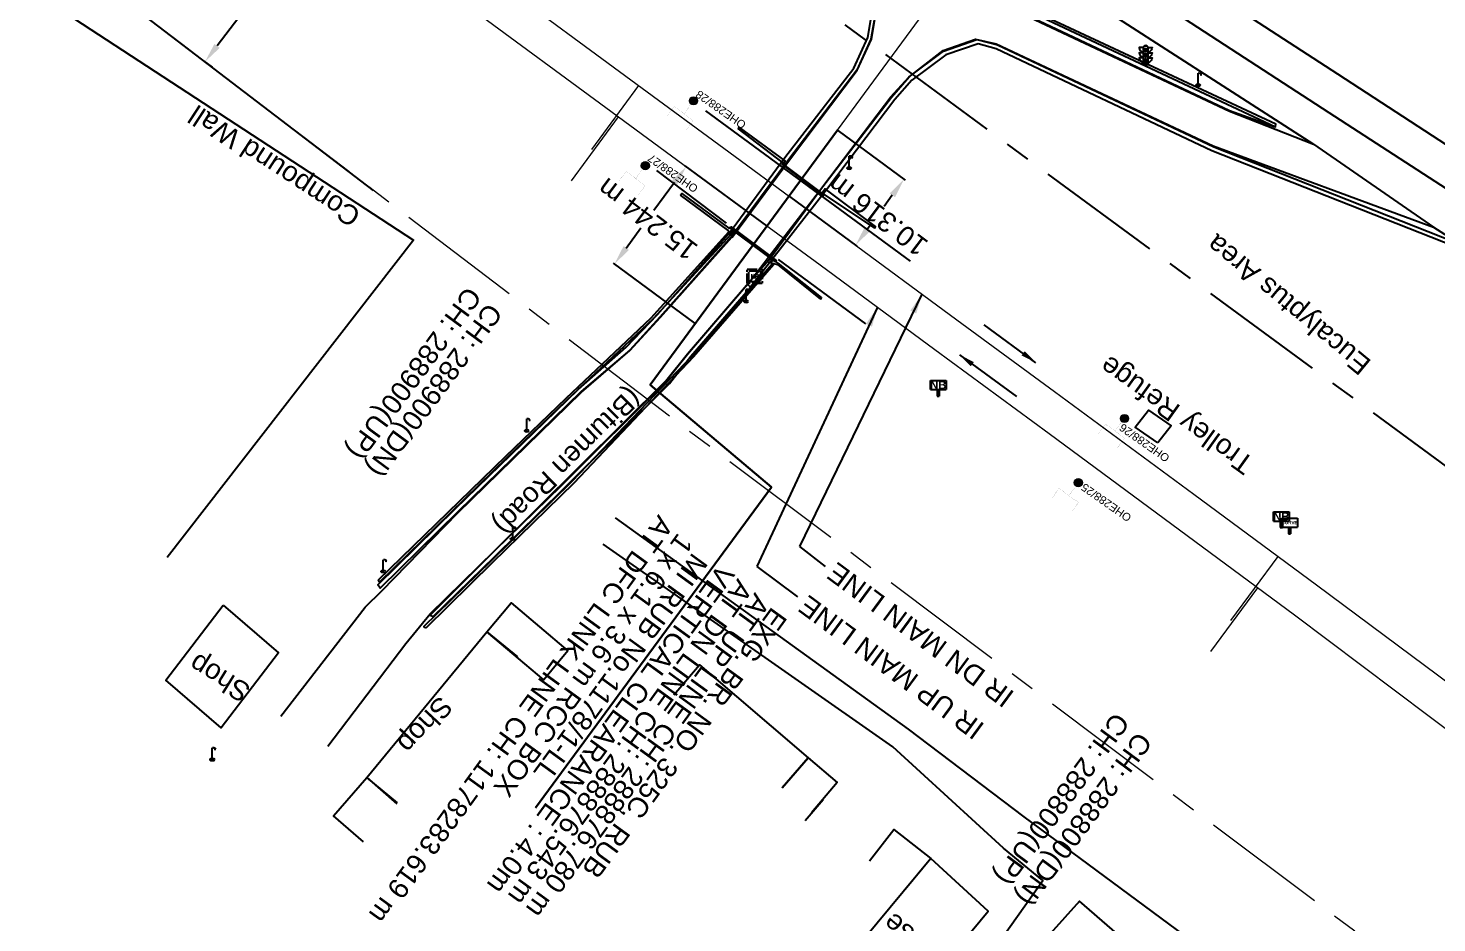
# Model space of a CAD drawing. Header units: metres. Extents: x 646303 to 662875, y 3366650 to 3378730.
# Drawn here: x 653661.1 to 653838.5, y 3373086.6 to 3373199.3 of the extents above; entities that cross this region are included whole.
import ezdxf
from ezdxf.enums import TextEntityAlignment as Align

# ---------------------------------------------------------------- set-up
doc = ezdxf.new("R2010")
doc.units = ezdxf.units.M
doc.header["$MEASUREMENT"] = 0
doc.header["$PDMODE"] = 3
doc.header["$PDSIZE"] = 0.5
doc.linetypes.add('CENTER', pattern=[50.8, 31.75, -6.35, 6.35, -6.35])
doc.linetypes.add('PHANTOM', pattern=[2.5, 1.25, -0.25, 0.25, -0.25, 0.25, -0.25])
for name, color, linetype, lineweight in [('BOUNDARY DIMENTION', 10, 'Continuous', 0), ('Existing Chainage', 7, 'Continuous', 0), ('Existing IR Track', 143, 'Continuous', 0), ('Existing Railway Boundary', 7, 'CENTER', 0), ('flow direction', 7, 'Continuous', 0), ('LC DETAILS IN PLAN', 7, 'Continuous', 0), ('OHE MAST', 8, 'Continuous', 0), ('OHE MAST TEXT', 8, 'Continuous', 0)]:
    doc.layers.add(name, color=color, linetype=linetype, lineweight=lineweight)
for name, color, linetype in [('BRIDGE_PARAPET', 7, 'Continuous'), ('COMMERCIAL_BLD_PUC', 251, 'Continuous'), ('COMPOUND_WALL', 251, 'Continuous'), ('CURVE_DETAILS', 251, 'Continuous'), ('DFCC Boundary', 6, 'CENTER'), ('FOOTPATH', 251, 'Continuous'), ('GRILL', 251, 'Continuous'), ('LAMP_POST', 7, 'Continuous'), ('LINK LINE', 190, 'Continuous'), ('Manhole', 251, 'Continuous'), ('NAME_BOARD', 251, 'Continuous'), ('RESIDENTIAL_BL_PUC', 251, 'Continuous'), ('RETAINING_WALL', 7, 'Continuous'), ('SIGNAL_POST', 8, 'Continuous'), ('SUB_ROAD_CENTRE', 34, 'Continuous'), ('SUB_ROAD_EDGE', 34, 'Continuous'), ('TOPO_TEXT', 251, 'Continuous'), ('TROLLEY_STAND', 7, 'Continuous'), ('WING_WALL', 7, 'Continuous')]:
    doc.layers.add(name, color=color, linetype=linetype)
doc.styles.add('NB', font='swissbo.ttf', dxfattribs={"height": 1.5})
doc.styles.add('ROMANS', font='romans.shx')
doc.styles.get("Standard").update_dxf_attribs({"font": 'arial.ttf'})
doc.styles.add('Style-Arial', font='arial.ttf')
doc.dimstyles.new('DIM', dxfattribs={"dimtxt": 2.5, "dimasz": 2.5, "dimexe": 0.18, "dimexo": 0.0625, "dimgap": 0.09, "dimtad": 0, "dimtih": 1, "dimtoh": 1, "dimdec": 3, "dimzin": 0, "dimdsep": 46, "dimtxsty": 'Standard', "dimcen": 0.09, "dimadec": 0, "dimazin": 0, "dimtfac": 1, "dimtdec": 3, "dimtofl": 0, "dimtmove": 0, "dimatfit": 3, "dimfxl": 1, "dimtolj": 1, "dimtzin": 0, "dimarcsym": 0})
doc.dimstyles.new('ISO-25', dxfattribs={"dimtxt": 2.5, "dimasz": 2.5, "dimexe": 1.25, "dimexo": 0.625, "dimtad": 1, "dimtxsty": 'Standard', "dimcen": 2.5, "dimadec": 0, "dimazin": 0, "dimtfac": 1, "dimtmove": 0, "dimatfit": 3, "dimfxl": 1, "dimarcsym": 0})

# ---------------------------------------------------------------- blocks, each defined once
blk = doc.blocks.new('LP')
for points in [[(0, 0), (0, 1.5)], [(0.25, 1.35), (0.44, 1.35)]]:
    blk.add_lwpolyline(points)
for centre, radius, start, end in [((0.07, 0.99), 0.519, 57.6425, 97.3165), ((0.34, 1.33), 0.094, 11.7012, 168.0476)]:
    blk.add_arc(centre, radius, start, end)
at = {"extrusion": (0, 0, -1)}
blk.add_ellipse((0, 0.01), major_axis=(0.308, 0), ratio=0.400495, dxfattribs=at)
blk.add_ellipse((0.35, 1.36), major_axis=(0.0017, 0.0438), ratio=0.461056, start_param=1.74022, end_param=4.575836)
blk = doc.blocks.new('NB')
for p, q in [((-0.98, 0.82), (-0.98, 1.98)), ((-0.98, 1.98), (0.98, 1.98)), ((0.98, 1.98), (0.98, 0.82)), ((-0.98, 0.82), (0.98, 0.82)), ((-0.13, 0.82), (-0.13, 0)), ((-0.13, 0), (0.13, 0)), ((0.13, 0.82), (0.13, 0))]:
    blk.add_line(p, q)
at = {"style": 'NB', "width": 1.025371}
blk.add_text('NB', height=0.988, dxfattribs=at).set_placement((0, 1.4), align=Align.MIDDLE)
blk = doc.blocks.new('MHS')
at = {"layer": 'Manhole', "linetype": 'PHANTOM'}
for points in [[(-0.92, 0.95), (0.96, 0.95), (0.96, -0.87), (-0.92, -0.87)], [(-0.72, 0.75), (0.76, 0.75), (0.76, -0.67), (-0.72, -0.67)]]:
    blk.add_lwpolyline(points, close=True, dxfattribs=at)
at = {"layer": 'Manhole', "linetype": 'PHANTOM', "style": 'ROMANS', "width": 0.9}
blk.add_text('MH', height=0.55, dxfattribs=at).set_placement((0.03, -0.22), align=Align.CENTER)
blk = doc.blocks.new('SIG')
for color, points in [(1, [(-0.22, 0.42, 0.180295), (-0.01, 0.33, -0.00255), (0.01, 0.33, -0.00255), (0.02, 0.33, 0.180295), (0.23, 0.42, -0.002654), (0.25, 0.44, 0.184495), (0.33, 0.65, 1.000001), (-0.32, 0.65, 0.184495), (-0.24, 0.44, -0.002654)]), (2, [(0.23, -0.23, -0.002654), (0.25, -0.21, 0.184495), (0.33, 0.01, 1.000001), (-0.32, 0.01, 0.184495), (-0.24, -0.21, -0.002654), (-0.22, -0.23, 0.180295), (-0.01, -0.32, -0.00255), (0.01, -0.32, -0.00255), (0.02, -0.32, 0.180295)]), (3, [(0.23, -0.88, -0.002654), (0.25, -0.86, 0.184495), (0.33, -0.64, 1.000001), (-0.32, -0.64, 0.184495), (-0.24, -0.86, -0.002654), (-0.22, -0.88, 0.395599)])]:
    blk.add_hatch(color=color).paths.add_polyline_path(points)
for p, q in [((-0.31, 0.98), (-0.32, -0.9)), ((0.33, -0.9), (0.32, 0.98))]:
    blk.add_line(p, q)
for points in [[(-0.31, 0.98), (-0.81, 0.98, 0.198758), (-0.42, 0.41, 0.003814), (-0.31, 0.39, 0.003814)], [(-0.31, 0.33), (-0.81, 0.33, 0.198758), (-0.42, -0.23, 0.003727), (-0.32, -0.26, 0.003727)], [(0.32, 0.98), (0.82, 0.98, -0.198758), (0.44, 0.41, -0.003814), (0.32, 0.39, -0.003814)], [(0.32, 0.33), (0.82, 0.33, -0.198758), (0.44, -0.23, -0.003727), (0.33, -0.26, -0.003727)], [(-0.32, -0.32), (-0.81, -0.32, 0.198758), (-0.42, -0.88, 0.003639), (-0.32, -0.9)], [(0.33, -0.32), (0.82, -0.32, -0.198758), (0.44, -0.88, -0.003639), (0.33, -0.9)]]:
    blk.add_lwpolyline(points, format="xyb")
for centre, radius, start, end in [((0.01, 0.91), 0.324, 12.4049, 167.5951), ((0.01, 0.81), 0.357, 27.7578, 152.2422), ((0.01, -0.9), 0.324, 181.4572, 358.5428)]:
    blk.add_arc(centre, radius, start, end)
blk = doc.blocks.new('CURVE')
for p, q in [((-0.98, 0.82), (-0.98, 1.98)), ((-0.98, 1.98), (0.98, 1.98)), ((0.98, 1.98), (0.98, 0.82)), ((-0.98, 0.82), (0.98, 0.82)), ((-0.13, 0.82), (-0.13, 0)), ((-0.13, 0), (0.13, 0)), ((0.13, 0.82), (0.13, 0))]:
    blk.add_line(p, q)
at = {"style": 'NB', "width": 1.025371}
blk.add_text('CURVE', height=0.4, dxfattribs=at).set_placement((0, 1.4), align=Align.MIDDLE)
blk = doc.blocks.new('OHE MAST')
h = blk.add_hatch(color=256)
edge = h.paths.add_edge_path()
edge.add_arc((0, 0), 0.514, 0, 360)
at = {"const_width": 0.01, "flags": 128}
for points in [[(1.5, 3.5), (1.5, 2), (-1.5, 2), (-1.5, 3.5)], [(0, 2), (0, 0)]]:
    blk.add_lwpolyline(points, dxfattribs=at)
blk.add_circle((0, 0), 0.514)
blk = doc.blocks.new('*D7301')
at = {"layer": 'Defpoints', "color": 0, "linetype": 'ByBlock', "ltscale": 0.5, "transparency": 16777216}
for p in [(653699.7, 3373214.41), (653683.39, 3373195.06), (653684.37, 3373194.32)]:
    blk.add_point(p, dxfattribs=at)
at = {"layer": 'Existing Railway Boundary', "color": 0, "linetype": 'ByBlock', "lineweight": -2, "ltscale": 0.5, "transparency": 16777216}
for p, q in [((653699.65, 3373214.45), (653698.58, 3373215.26)), ((653697.21, 3373213.16), (653684.91, 3373197.05)), ((653684.32, 3373194.36), (653683.25, 3373195.17))]:
    blk.add_line(p, q, dxfattribs=at)
at = {"layer": 'Existing Railway Boundary', "color": 0, "linetype": 'ByBlock', "ltscale": 0.5, "transparency": 16777216}
for points in [[(653696.88, 3373213.42), (653697.54, 3373212.91), (653698.73, 3373215.15)], [(653684.58, 3373197.3), (653685.24, 3373196.8), (653683.39, 3373195.06)]]:
    blk.add_solid(points, dxfattribs=at)
at = {"layer": 'Existing Railway Boundary', "color": 0, "linetype": 'ByBlock', "ltscale": 0.5, "transparency": 16777216, "insert": (653690.13, 3373208.45), "char_height": 2.5, "attachment_point": 5, "rotation": 145}
blk.add_mtext('\\A1;25.271 m', dxfattribs=at)
blk = doc.blocks.new('*D6955')
at = {"layer": 'Defpoints', "color": 0, "linetype": 'Continuous', "transparency": 16777216}
for p in [(653744, 3373181.86), (653754.18, 3373174.37), (653745.14, 3373162.09)]:
    blk.add_point(p, dxfattribs=at)
at = {"layer": 'LINK LINE', "color": 0, "linetype": 'Continuous', "lineweight": -2, "transparency": 16777216}
for p, q in [((653754.13, 3373174.41), (653743.85, 3373181.97)), ((653742.51, 3373179.85), (653739.92, 3373176.33)), ((653736.44, 3373171.6), (653738.3, 3373174.13)), ((653745.09, 3373162.13), (653734.82, 3373169.69))]:
    blk.add_line(p, q, dxfattribs=at)
at = {"layer": 'LINK LINE', "color": 0, "linetype": 'Continuous', "transparency": 16777216}
for points in [[(653742.18, 3373180.1), (653742.85, 3373179.6), (653744, 3373181.86)], [(653736.11, 3373171.85), (653736.78, 3373171.35), (653734.96, 3373169.59)]]:
    blk.add_solid(points, dxfattribs=at)
at = {"layer": 'LINK LINE', "color": 0, "linetype": 'Continuous', "lineweight": 30, "transparency": 16777216, "insert": (653739.11, 3373175.23), "char_height": 2.5, "attachment_point": 5, "rotation": 143}
blk.add_mtext('\\A1;15.244 m', dxfattribs=at)
blk = doc.blocks.new('*D6956')
at = {"layer": 'BOUNDARY DIMENTION', "color": 0, "lineweight": -2, "transparency": 16777216}
for p, q in [((653763.1, 3373186.39), (653771.58, 3373180.15)), ((653756.99, 3373178.08), (653765.47, 3373171.84)), ((653769.95, 3373178.25), (653768.93, 3373176.85)), ((653766.8, 3373173.96), (653767.3, 3373174.65))]:
    blk.add_line(p, q, dxfattribs=at)
at = {"layer": 'BOUNDARY DIMENTION', "color": 0, "transparency": 16777216}
for points in [[(653769.62, 3373178.49), (653770.29, 3373178), (653771.44, 3373180.26)], [(653766.47, 3373174.21), (653767.14, 3373173.72), (653765.32, 3373171.95)]]:
    blk.add_solid(points, dxfattribs=at)
at = {"layer": 'Defpoints', "color": 0, "transparency": 16777216}
for p in [(653763.05, 3373186.43), (653771.44, 3373180.26), (653756.94, 3373178.12)]:
    blk.add_point(p, dxfattribs=at)
at = {"layer": 'BOUNDARY DIMENTION', "color": 0, "transparency": 16777216, "insert": (653768.11, 3373175.75), "char_height": 2.5, "attachment_point": 5, "rotation": 143}
blk.add_mtext('\\A1;10.316 m', dxfattribs=at)

msp = doc.modelspace()

# ---------------------------------------------------------------- linework, layer by layer
msp.add_lwpolyline([(653704.6312, 3373178.8562), (653654.3161, 3373217.2522)])
at = {"layer": 'BRIDGE_PARAPET', "linetype": 'Continuous'}
for points in [[(653761.374, 3373178.307, 268.789), (653756.175, 3373182.209, 268.745), (653756.094, 3373182.128, 268.76), (653761.2931, 3373178.2259, 268.76)], [(653749.547, 3373174.111, 268.755), (653749.64, 3373174.257, 268.749), (653755.333, 3373170.01, 268.753), (653755.2399, 3373169.8639, 268.753)]]:
    msp.add_polyline3d(points, close=True, dxfattribs=at)
at = {"layer": 'COMMERCIAL_BLD_PUC', "linetype": 'Continuous'}
msp.add_polyline3d([(653685.69, 3373126.605, 270.775), (653692.654, 3373120.625, 271.168), (653685.424, 3373111.187, 270.209), (653678.4536, 3373117.1725, 270.209)], close=True, dxfattribs=at)
for points in [[(653707.6165, 3373101.7241, 270.29), (653703.758, 3373104.904, 270.29), (653718.903, 3373123.281, 270.417), (653722.7615, 3373120.1011, 270.417)], [(653703.3727, 3373096.8303, 270.364), (653699.596, 3373100.107, 270.364), (653703.758, 3373104.904, 270.29), (653707.5347, 3373101.6273, 270.29)]]:
    msp.add_polyline3d(points, dxfattribs=at)
at = {"layer": 'COMPOUND_WALL', "linetype": 'Continuous'}
msp.add_polyline3d([(653536.804, 3373295.027, 269.954), (653585.704, 3373258.966, 269.671), (653640.424, 3373217.815, 269.355), (653709.645, 3373172.602, 269.692), (653678.63, 3373132.646, 269.384)], dxfattribs=at)
at = {"layer": 'DFCC Boundary', "ltscale": 0.5, "flags": 128}
msp.add_lwpolyline([(655695.597, 3371812.1897), (655640.8822, 3371912.823), (655580.0449, 3371996.7158), (655509.7792, 3372062.0857), (655426.9534, 3372113.9756), (655342.6069, 3372167.9462), (655257.8854, 3372221.2222), (655173.2688, 3372275.363), (655087.3459, 3372327.2788), (655002.8598, 3372380.6107), (654914.5097, 3372429.9473), (654741.1355, 3372529.4419), (654650.033, 3372576.4159), (654568.6995, 3372626.155), (654571.9877, 3372630.6369), (654391.4686, 3372756.327), (654377.1337, 3372736.8494), (654004.4289, 3373016.6995), (654007.7887, 3373020.6424), (653690.5739, 3373253.6486), (653690.5425, 3373253.6059), (653433.8132, 3373453.1485), (653440.7668, 3373462.5592), (653208.8394, 3373636.5534), (653216.1698, 3373646.5105), (653142.1983, 3373700.8896), (653053.6963, 3373771.1122), (652994.4341, 3373810.5255), (652929.3691, 3373859.5713), (652860.9168, 3373902.1103), (652749.6028, 3373984.4705), (652631.2396, 3374070.7175), (652636.2281, 3374078.1704), (652537.912, 3374145.7283), (652392.904, 3374241.2711), (652388.7719, 3374235.6812), (652308.569, 3374304.8076), (652315.9256, 3374314.7669), (652103.9815, 3374448.7876), (652083.1937, 3374464.1943), (652072.7494, 3374471.9329), (652052.3219, 3374487.0684), (652038.1897, 3374497.5387), (652024.0173, 3374508.0388), (652009.8347, 3374518.5254), (651995.6683, 3374529), (651981.7515, 3374539.2836), (651967.8828, 3374549.5317), (651954.6903, 3374559.2866), (651941.4997, 3374569.04), (651923.9377, 3374582.0168), (651906.3215, 3374595.0337), (651892.0868, 3374605.5547), (651877.7985, 3374616.1153), (651861.6288, 3374628.0564), (651845.5071, 3374639.9619), (651829.5757, 3374651.7544), (651824.7911, 3374655.296), (651813.6747, 3374663.5244), (651797.4592, 3374675.4968), (651792.6217, 3374679.0685), (651809.3453, 3374701.6999), (651798.0335, 3374710.0518), (651782.3495, 3374721.6444), (651766.6655, 3374733.2369), (651750.5163, 3374745.1875), (651734.3118, 3374757.179), (651717.3274, 3374769.6994), (651700.4625, 3374782.1317), (651684.6001, 3374793.8578), (651668.5938, 3374805.6902), (651652.6806, 3374817.4203), (651636.8173, 3374829.1137), (651620.9269, 3374840.8662), (651604.9647, 3374852.6718), (651588.7459, 3374864.6312), (651572.5882, 3374876.5455), (651556.6943, 3374888.2868), (651540.8409, 3374899.9983), (651524.5553, 3374912.0488), (651508.2568, 3374924.109), (651492.7938, 3374935.5157), (651477.3997, 3374946.8715), (651461.3291, 3374958.7436), (651445.2311, 3374970.6359), (651429.3555, 3374982.3615), (651413.4375, 3374994.1184), (651396.6322, 3375006.522), (651379.7761, 3375018.963), (651363.6644, 3375030.8565), (651352.7728, 3375038.8965), (651331.6522, 3375054.4784), (651315.7738, 3375066.1947), (651299.7306, 3375078.0412), (651283.6239, 3375089.9346), (651273.9044, 3375097.1057), (651264.2377, 3375104.2378), (651243.4187, 3375119.6324), (651222.5077, 3375135.095), (651201.5462, 3375150.5784), (651180.4926, 3375166.1298), (651161.7365, 3375179.9701), (651143.0969, 3375193.7244), (651126.6442, 3375205.9373), (651110.0563, 3375218.2505), (651088.7204, 3375233.9244), (651067.5473, 3375249.4788), (651049.4448, 3375262.8672), (651031.0656, 3375276.4601), (651013.3004, 3375289.5618), (650995.6557, 3375302.5748), (650975.556, 3375317.4171), (650955.4878, 3375332.2363), (650948.8014, 3375337.1771), (650951.4372, 3375340.7501), (650937.0874, 3375351.3535), (650916.0918, 3375366.8677), (650897.9224, 3375380.2929), (650879.805, 3375393.6796), (650866.8386, 3375403.2309), (650853.9116, 3375412.7532), (650835.5886, 3375426.289), (650817.2946, 3375439.8035), (650797.968, 3375454.1206), (650778.7222, 3375468.3781), (650760.7655, 3375481.6337), (650742.8011, 3375494.8949), (650723.0807, 3375509.4255), (650703.3693, 3375523.9495), (650688.6613, 3375534.8372), (650673.8463, 3375545.804), (650653.7938, 3375560.6295), (650633.6894, 3375575.4932), (650612.6421, 3375591.0542), (650592.0153, 3375606.3042), (650570.0328, 3375622.5591), (650548.5001, 3375638.4814), (650530.5234, 3375651.793), (650512.3606, 3375665.2423), (650494.7465, 3375678.2665), (650476.9008, 3375691.462), (650459.2976, 3375704.4721), (650441.3132, 3375717.7633), (650427.1261, 3375728.1319), (650413.8099, 3375737.864), (650402.677, 3375746.2697), (650389.8486, 3375755.6668), (650377.7322, 3375764.5425), (650360.7275, 3375777.1141), (650343.7744, 3375789.6482), (650325.0342, 3375803.5254), (650306.3109, 3375817.39), (650287.6225, 3375831.2124), (650268.717, 3375845.1957), (650250.337, 3375858.8009), (650231.8256, 3375872.5033), (650215.4559, 3375884.6355), (650199.261, 3375896.6381), (650189.9351, 3375903.5429), (650184.6476, 3375907.4517), (650170.3331, 3375918.0338), (650153.2211, 3375930.7288), (650135.9365, 3375943.5518), (650119.2313, 3375955.9159), (650102.3769, 3375968.3905), (650085.2738, 3375981.0461), (650068.2078, 3375993.6742), (650052.7787, 3376005.1011), (650037.4384, 3376016.4621), (650022.1728, 3376027.766), (650006.9632, 3376039.0283), (649974.7512, 3376062.8762), (649961.4537, 3376072.7117), (649948.2091, 3376082.508), (649944.476, 3376085.2722), (649918.728, 3376050.5341), (649909.4316, 3376057.4177), (649896.4092, 3376067.0604), (649893.7832, 3376069.0128), (649891.1645, 3376070.9437), (649888.4639, 3376072.9569), (649875.744, 3376082.3694), (649867.5551, 3376088.4016), (649853.4118, 3376098.8745), (649839.2513, 3376109.3603), (649829.0749, 3376116.9005), (649827.2194, 3376118.2675), (649818.0867, 3376125.0366), (649808.8566, 3376131.8779), (649793.2502, 3376143.4201), (649777.6288, 3376154.9733), (649763.6321, 3376165.3144), (649749.5741, 3376175.7007), (649733.9228, 3376187.2754), (649718.3343, 3376198.8036), (649705.3241, 3376208.4391), (649692.3703, 3376218.0327), (649678.0208, 3376228.6769), (649663.5747, 3376239.3366), (649646.4625, 3376252.0623), (649634.6272, 3376260.744), (649624.9192, 3376267.9946), (649615.0208, 3376275.3876), (649599.9831, 3376286.4834), (649588.9857, 3376294.598), (649590.032, 3376296.0132), (649586.1685, 3376298.8639), (649569.3593, 3376311.3207), (649552.641, 3376323.7102), (649537.2353, 3376335.0739), (649521.9792, 3376346.327), (649506.2408, 3376358.0035), (649490.3575, 3376369.7875), (649475.7578, 3376380.5673), (649461.1933, 3376391.3211), (649445.4753, 3376402.9572), (649429.8494, 3376414.5253), (649414.4906, 3376425.9209), (649378.3483, 3376452.6365), (649368.4603, 3376459.9984), (649352.6509, 3376471.6682), (649336.6992, 3376483.4434), (649322.3941, 3376494.1037), (649307.6557, 3376505.0862), (649290.8736, 3376517.4208), (649273.972, 3376529.8435), (649258.1992, 3376541.4854), (649242.2966, 3376553.2232), (649226.5432, 3376564.8634), (649210.8826, 3376576.435), (649195.2207, 3376588.0769), (649179.5326, 3376599.7383), (649164.9134, 3376610.5118), (649150.5177, 3376621.1205), (649135.415, 3376632.3287), (649120.2337, 3376643.5954), (649107.8929, 3376652.6743), (649095.5927, 3376661.7234), (649079.5687, 3376673.5769), (649063.4846, 3376685.4748), (649046.5651, 3376697.9756), (649029.6506, 3376710.4727), (649013.3465, 3376722.5351), (648996.9805, 3376734.6431), (648980.3936, 3376746.8979), (648963.6626, 3376759.259), (648946.7453, 3376771.7643), (648929.6945, 3376784.3682), (648913.5118, 3376796.3614), (648897.2206, 3376808.435), (648876.2496, 3376823.9678), (648855.1325, 3376839.6089), (648839.3985, 3376851.2044), (648823.6596, 3376862.8037), (648806.187, 3376875.7235), (648788.7814, 3376888.5937), (648772.4766, 3376900.6763), (648756.1277, 3376912.7915), (648748.6058, 3376918.3049), (648733.321, 3376929.6306), (648718.1841, 3376940.8501), (648694.1574, 3376958.9078), (648686.9154, 3376964.1595), (648685.9321, 3376964.8321), (648667.95, 3376978.2197), (648649.3198, 3376992.1471), (648633.5557, 3377003.8368), (648617.684, 3377015.6038), (648613.3865, 3377018.7718), (648613.1308, 3377018.4261), (648605.39, 3377024.1325), (648593.439, 3377032.9404), (648576.5994, 3377045.3816), (648559.8787, 3377057.7351), (648542.9247, 3377070.3132), (648525.9483, 3377082.908), (648511.3109, 3377093.7409), (648496.5572, 3377104.6599), (648477.562, 3377118.7172), (648458.5464, 3377132.7896), (648451.3349, 3377138.2101), (648435.5918, 3377149.862), (648422.1096, 3377159.9046), (648408.3664, 3377170.0637), (648394.6863, 3377180.1761), (648381.6588, 3377189.818), (648368.6059, 3377199.4787), (648354.1188, 3377210.196), (648339.6473, 3377220.9017), (648325.8166, 3377231.1386), (648311.9735, 3377241.3853), (648297.2469, 3377252.2824), (648283.6168, 3377262.3688), (648282.6002, 3377260.9951), (648281.5015, 3377261.8082), (648268.446, 3377271.4578), (648255.3849, 3377281.1115), (648243.3023, 3377290.0413), (648231.5826, 3377298.7116), (648230.1246, 3377299.843), (648216.137, 3377310.1827), (648202.3989, 3377320.3379), (648187.9045, 3377331.0225), (648173.4524, 3377341.7035), (648159.964, 3377351.7009), (648146.3755, 3377361.7726), (648132.3698, 3377372.1252), (648118.3132, 3377382.5155), (648104.5683, 3377392.6752), (648090.8453, 3377402.8186), (648079.0331, 3377411.5788), (648067.1746, 3377420.3734), (648052.1864, 3377431.461), (648037.1291, 3377442.5999), (648023.4384, 3377452.7367), (648009.6421, 3377462.9518), (647998.5681, 3377471.1475), (647977.6651, 3377486.6371), (647970.8013, 3377491.7424), (647954.3046, 3377504.0127), (647940.5645, 3377514.1537), (647927.1436, 3377524.0583), (647912.5029, 3377534.9198), (647897.7662, 3377545.8524), (647883.3488, 3377556.5286), (647868.9785, 3377567.1699), (647855.3948, 3377577.2425), (647841.7032, 3377587.3948), (647828.8284, 3377596.8277), (647815.9828, 3377606.2395), (647798.869, 3377618.9232), (647787.996, 3377626.9816), (647769.1212, 3377640.9619), (647756.6675, 3377650.183), (647742.624, 3377660.5991), (647728.5049, 3377671.0713), (647713.635, 3377682.0926), (647698.699, 3377693.1628), (647681.9918, 3377705.517), (647665.4025, 3377717.7839), (647652.0515, 3377727.6811), (647638.8028, 3377737.5025), (647625.2604, 3377747.546), (647611.724, 3377757.585), (647601.846, 3377764.9047), (647586.5632, 3377776.2354), (647574.9107, 3377784.8659), (647552.1318, 3377801.7377), (647544.5766, 3377807.3492), (647531.2096, 3377817.2774), (647518.7824, 3377826.4783), (647506.3678, 3377835.6698), (647493.0662, 3377845.5438), (647479.7149, 3377855.4547), (647466.3541, 3377865.3556), (647452.9886, 3377875.26), (647440.1702, 3377884.755), (647427.3392, 3377894.2595), (647421.9004, 3377898.2902), (647422.4016, 3377898.9655), (647413.1507, 3377905.8213), (647398.5546, 3377916.6386), (647385.2867, 3377926.4568), (647372.1159, 3377936.2032), (647357.4127, 3377947.1112), (647351.2811, 3377951.6601), (647330.0092, 3377967.4105), (647317.4471, 3377976.6964), (647304.414, 3377986.3606), (647291.335, 3377996.0589), (647278.7541, 3378005.3917), (647266.0777, 3378014.7954), (647252.9457, 3378024.4462), (647239.9839, 3378033.9719), (647225.7512, 3378044.5255), (647211.5179, 3378055.0796), (647196.511, 3378066.208), (647181.4966, 3378077.3419), (647167.7872, 3378087.5064), (647154.0498, 3378097.6917), (647140.7668, 3378107.5414), (647127.4862, 3378117.3893), (647113.2521, 3378127.9375), (647099.0375, 3378138.4713), (647085.0268, 3378148.8592), (647070.9977, 3378159.2608), (647056.5444, 3378169.9697), (647042.0873, 3378180.6814), (647027.5624, 3378191.4464), (647013.0728, 3378202.1851), (646999.864, 3378211.9684), (646986.6741, 3378221.7376), (646973.6148, 3378231.4185), (646960.4875, 3378241.1499), (646945.7953, 3378252.0414), (646931.0256, 3378262.9902), (646930.6274, 3378263.2852), (646951.9475, 3378292.0562)], dxfattribs=at)
at = {"layer": 'Existing Chainage', "color": 0, "linetype": 'Continuous', "lineweight": 13, "flags": 128}
for points in [[(653732.0905, 3373184.0019), (653738.0211, 3373192.0535)], [(653729.5476, 3373180.0801), (653735.4759, 3373188.1334)], [(653812.5941, 3373124.6993), (653818.5342, 3373132.7439)], [(653810.05, 3373120.7797), (653815.9896, 3373128.8246)]]:
    msp.add_lwpolyline(points, dxfattribs=at)
at = {"layer": 'Existing IR Track', "flags": 128}
for points in [[(653656.8126, 3373251.8275), (653671.4279, 3373241.0239), (653687.812, 3373229.0084), (653704.0966, 3373217.066), (653720.3476, 3373205.0837), (653737.0212, 3373192.7897), (653750.168, 3373183.1064), (653763.8414, 3373173.0355), (653778.0731, 3373162.5772), (653790.3904, 3373153.525), (653807.9167, 3373140.5838), (653823.359, 3373129.1813), (653840.4143, 3373116.5158), (653855.0014, 3373105.6831), (653869.8862, 3373094.3956), (653883.4506, 3373084.1069)], [(653653.9824, 3373247.9979), (653668.7717, 3373237.1416), (653684.9994, 3373225.2137), (653701.207, 3373213.3006), (653717.549, 3373201.3001), (653733.88, 3373189.3077), (653747.3972, 3373179.3615), (653760.8472, 3373169.4647), (653775.2992, 3373158.8304), (653789.6881, 3373148.2426), (653805.1404, 3373136.8348), (653820.6059, 3373125.4168), (653837.5601, 3373112.6674), (653852.5684, 3373101.3812), (653866.9291, 3373090.4081), (653879.2122, 3373081.0115)]]:
    msp.add_lwpolyline(points, dxfattribs=at)
at = {"layer": 'Existing Railway Boundary', "ltscale": 0.5, "flags": 128}
msp.add_lwpolyline([(654002.209, 3372947.3374), (653941.6142, 3372995.8875), (653885.0948, 3373041.1722), (653849.3973, 3373069.6171), (653743.2122, 3373149.4146), (653618.3148, 3373244.7252), (653580.9535, 3373273.9706), (653528.5753, 3373314.5086), (653337.2875, 3373455.6537), (653241.7142, 3373522.5487), (653184.8817, 3373562.8841), (653178.3209, 3373554.058), (653007.7255, 3373673.7874), (652924.822, 3373729.8796), (652907.72, 3373740.0209), (652904.5642, 3373745.0641), (652864.1809, 3373771.0185), (652862.8289, 3373763.9282), (652836.0798, 3373790.575), (652793.9064, 3373826.9777), (652786.3399, 3373815.8276), (652694.4321, 3373883.0097), (652615.3514, 3373944.3753), (652559.0758, 3373987.3078), (652463.6034, 3374028.6205), (652316.9711, 3374087.5745), (652144.3796, 3374095.1872)], dxfattribs=at)
at = {"layer": 'FOOTPATH', "linetype": 'Continuous'}
for points in [[(653818.158, 3373186.836, 269.022), (653812.409, 3373188.862, 268.682), (653784.068, 3373202.241, 266.409), (653778.517, 3373202.536, 265.971), (653774.264, 3373203.121, 265.431), (653772.343, 3373205.749, 266.1), (653771.424, 3373208.697, 266.358), (653770.909, 3373210.57, 266.437), (653758.181, 3373221.518, 267.64), (653746.526, 3373231.346, 268.557), (653744.116, 3373233.762, 268.769), (653743.424, 3373234.493, 268.822), (653743.756, 3373234.779, 268.861), (653744.504, 3373234.127, 268.802), (653746.907, 3373231.679, 268.575), (653758.579, 3373221.907, 267.647), (653771.557, 3373210.691, 266.509)], [(653767.848, 3373201.207, 265.751), (653767.256, 3373197.92, 265.366), (653765.486, 3373194.008, 264.968), (653756.879, 3373182.723, 264.103), (653749.711, 3373173.057, 264.063), (653740.692, 3373162.888, 264.95), (653736.888, 3373158.736, 265.364), (653730.751, 3373153.515, 265.96), (653715.234, 3373138.38, 267.356), (653705.433, 3373128.775, 268.22), (653705.16, 3373129.171, 268.262), (653714.906, 3373138.738, 267.355), (653730.42, 3373153.815, 265.97), (653736.434, 3373159.128, 265.419), (653740.395, 3373163.218, 264.969), (653749.329, 3373173.354, 264.071), (653756.428, 3373182.994, 264.081), (653765.128, 3373194.256, 265.051), (653766.882, 3373198.117, 265.42), (653767.434, 3373201.326, 265.767)], [(653751.708, 3373166.987, 264.163), (653769.86, 3373190.606, 264.984), (653772.085, 3373193.172, 265.267), (653776.38, 3373196.39, 265.791), (653780.607, 3373197.874, 266.196), (653783.217, 3373197.186, 266.504), (653810.439, 3373184.362, 268.637), (653840.834, 3373172.35, 268.975), (653840.739, 3373171.795, 268.979), (653810.192, 3373183.855, 268.625), (653783.033, 3373196.699, 266.532), (653780.768, 3373197.304, 266.245), (653776.715, 3373195.922, 265.798), (653772.405, 3373192.725, 265.283), (653770.264, 3373190.312, 264.994), (653761.778, 3373179.078, 264.043), (653752.087, 3373166.67, 264.151)]]:
    msp.add_polyline3d(points, dxfattribs=at)
msp.add_polyline3d([(653712.122, 3373125.191, 268.152), (653719.912, 3373132.769, 267.37), (653728.514, 3373141.215, 266.63), (653741.889, 3373154.528, 265.407), (653744.598, 3373157.974, 265.057), (653752.087, 3373166.67, 264.151), (653751.708, 3373166.987, 264.163), (653744.139, 3373158.202, 265.062), (653741.464, 3373154.834, 265.382), (653728.197, 3373141.616, 266.64), (653719.907, 3373133.507, 267.342), (653711.7677, 3373125.3727, 268.124)], close=True, dxfattribs=at)
at = {"layer": 'GRILL', "linetype": 'Continuous'}
for points in [[(653772.226, 3373169.965, 268.974), (653746.482, 3373188.88, 269.014)], [(653749.079, 3373174.728, 268.693), (653740.296, 3373181.365, 268.631)], [(653766.634, 3373162.052, 268.743), (653755.631, 3373170.166, 268.716)]]:
    msp.add_polyline3d(points, dxfattribs=at)
at = {"layer": 'LC DETAILS IN PLAN', "color": 10, "flags": 128}
msp.add_lwpolyline([(653763.0512, 3373186.4302), (653801.093, 3373238.1297)], dxfattribs=at)
at = {"layer": 'LINK LINE', "linetype": 'Continuous', "lineweight": 30, "flags": 128}
msp.add_lwpolyline([(653763.0512, 3373186.4302), (653739.4689, 3373154.3815), (653754.7322, 3373141.4739), (653725.0303, 3373101.1085)], dxfattribs=at)
at = {"layer": 'RESIDENTIAL_BL_PUC', "linetype": 'Continuous'}
for points in [[(653718.903, 3373123.281, 270.417), (653721.936, 3373126.901, 270.317), (653729.104, 3373120.859, 271.466), (653726.0703, 3373117.2382, 271.466)], [(653770.165, 3373073.748, 270.015), (653782.034, 3373088.078, 270.01), (653774.809, 3373094.719, 269.84), (653762.94, 3373080.389, 269.84)]]:
    msp.add_polyline3d(points, close=True, dxfattribs=at)
for points in [[(653742.4223, 3373115.3229, 270.879), (653745.673, 3373119.122, 270.879), (653759.349, 3373107.42, 270.268), (653756.0983, 3373103.6209, 270.268)], [(653756.1009, 3373103.6187, 270.268), (653759.349, 3373107.42, 270.268), (653763.025, 3373104.279, 269.889), (653759.7769, 3373100.4777, 269.889)], [(653758.964, 3373099.512, 269.869), (653761.249, 3373102.135, 269.868)], [(653767.0621, 3373094.4104, 269.822), (653770.132, 3373098.357, 269.822), (653774.809, 3373094.719, 269.84), (653771.5703, 3373090.8088, 269.84)]]:
    msp.add_polyline3d(points, dxfattribs=at)
at = {"layer": 'RETAINING_WALL', "linetype": 'Continuous'}
for points in [[(653756.221, 3373182.295, 268.663), (653756.465, 3373182.566, 268.658), (653750.682, 3373186.824, 268.678), (653750.536, 3373186.622, 268.665)], [(653767.696, 3373174.117, 268.557), (653767.837, 3373174.32, 268.553), (653761.48, 3373179.034, 268.533), (653761.135, 3373178.524, 268.601)], [(653760.908, 3373165.159, 268.639), (653761.03, 3373165.373, 268.639), (653755.574, 3373169.702, 268.635), (653754.929, 3373170.117, 268.661), (653754.664, 3373169.72, 268.642), (653755.489, 3373169.518, 268.67)]]:
    msp.add_polyline3d(points, close=True, dxfattribs=at)
msp.add_polyline3d([(653743.278, 3373178.253, 268.619), (653743.436, 3373178.457, 268.633), (653749.354, 3373174.081, 268.636), (653749.436, 3373174.167, 268.659), (653749.902, 3373173.847, 268.654), (653749.621, 3373173.319, 266.146), (653749.231, 3373173.844, 268.666), (653743.278, 3373178.253, 268.619)], dxfattribs=at)
at = {"layer": 'SUB_ROAD_CENTRE', "linetype": 'Continuous'}
msp.add_polyline3d([(653939.03, 3373115.035, 268.756), (653904.956, 3373136.751, 268.914), (653874.656, 3373156.415, 269.025), (653824.957, 3373188.627, 269.113), (653789.479, 3373211.694, 268.99), (653751.469, 3373236.462, 268.933), (653712.36, 3373261.813, 268.948), (653674.043, 3373286.603, 268.736), (653640.947, 3373308.114, 268.837), (653608.18, 3373329.331, 268.857), (653571.954, 3373352.8, 268.887), (653568.5561, 3373354.9991, 268.89)], dxfattribs=at)
at = {"layer": 'SUB_ROAD_EDGE', "linetype": 'Continuous'}
for points in [[(653941.371, 3373118.603, 268.725), (653907.589, 3373140.404, 268.808), (653826.068, 3373193.5, 268.942), (653791.812, 3373215.729, 268.864), (653753.832, 3373240.056, 268.794), (653714.439, 3373265.803, 268.809), (653676.888, 3373290.618, 268.597), (653643.516, 3373311.864, 268.73), (653610.555, 3373333.503, 268.708), (653575.132, 3373356.241, 268.749)], [(653570.515, 3373350.045, 268.853), (653606.288, 3373325.22, 268.802), (653638.866, 3373305.021, 268.7), (653671.498, 3373282.924, 268.612), (653709.722, 3373257.484, 268.738), (653743.424, 3373235.952, 268.842), (653748.528, 3373232.602, 268.84), (653786.976, 3373207.873, 268.843), (653823.016, 3373184.681, 268.933), (653838.122, 3373174.24, 268.879), (653871.957, 3373152.717, 268.857), (653901.184, 3373133.7, 268.811), (653936.789, 3373110.912, 268.673)], [(653692.959, 3373112.648, 268.148), (653703.577, 3373126.39, 268.098), (653705.676, 3373128.434, 267.984), (653715.254, 3373138.264, 267.074), (653730.795, 3373153.454, 265.669), (653736.882, 3373158.704, 265.036), (653740.776, 3373162.91, 264.616), (653749.754, 3373172.959, 263.775), (653749.807, 3373173.021, 263.74), (653757.12, 3373182.878, 263.751), (653765.511, 3373193.989, 264.711), (653767.331, 3373197.912, 265.103), (653767.883, 3373201.154, 265.446), (653767.371, 3373204.903, 265.853), (653765.85, 3373208.454, 266.233), (653763.966, 3373210.348, 266.441), (653750.041, 3373222.04, 267.729), (653740.508, 3373229.98, 268.474), (653738.953, 3373231.663, 268.534), (653737.439, 3373233.909, 268.696), (653734.1114, 3373241.9018, 268.8133)], [(653778.283, 3373202.26, 265.583), (653785.083, 3373201.67, 266.29), (653812.439, 3373188.827, 268.456), (653823.009, 3373184.686, 268.933)], [(653698.874, 3373108.871, 268.138), (653708.683, 3373121.812, 268.126), (653711.749, 3373125.517, 267.788), (653719.906, 3373133.528, 267.014), (653741.438, 3373154.863, 265.038), (653744.14, 3373158.277, 264.762), (653751.588, 3373166.921, 263.859), (653754.227, 3373169.863, 263.653), (653761.286, 3373179.488, 263.648), (653769.786, 3373190.628, 264.647), (653772.034, 3373193.124, 264.941), (653776.379, 3373196.458, 265.466), (653780.436, 3373197.907, 265.852), (653783.022, 3373197.326, 266.175)], [(653783.022, 3373197.326, 266.175), (653810.378, 3373184.483, 268.341), (653838.122, 3373174.24, 268.879)], [(653929.957, 3372993.046, 267.813), (653903.436, 3373014.841, 267.904), (653875.222, 3373034.166, 267.928), (653840.208, 3373059.859, 267.774), (653818.977, 3373076.016, 267.885), (653786.552, 3373099.952, 267.851), (653772.01, 3373111.014, 267.928), (653735.097, 3373137.623, 268.045)], [(653780.453, 3373080.084, 268.472), (653788.928, 3373091.953, 268.03), (653783.961, 3373096.027, 267.937), (653770.038, 3373108.783, 267.92), (653733.522, 3373134.291, 267.996)], [(653927.808, 3372989.838, 267.74), (653898.893, 3373010.98, 267.881), (653872.518, 3373029.842, 267.898), (653836.781, 3373055.734, 267.808), (653815.069, 3373070.676, 267.852), (653793.548, 3373089.365, 267.983), (653783.92, 3373078.631, 268.437)]]:
    msp.add_polyline3d(points, dxfattribs=at)
at = {"layer": 'TROLLEY_STAND', "linetype": 'Continuous'}
msp.add_polyline3d([(653803.389, 3373147.073, 270.366), (653800.523, 3373149.052, 269.137), (653802.219, 3373151.179, 269.048), (653805.085, 3373149.2, 270.277)], close=True, dxfattribs=at)
at = {"layer": 'WING_WALL', "linetype": 'Continuous'}
for points in [[(653785.47, 3373202.208, 269.035), (653818.204, 3373186.868, 269.096), (653818.246, 3373187.187, 269.082), (653784.923, 3373202.749, 269.058)], [(653705.379, 3373129.527, 268.423), (653705.237, 3373129.796, 268.444), (653721.288, 3373145.372, 268.458), (653728.869, 3373152.702, 268.314), (653739.577, 3373162.809, 268.298), (653749.364, 3373173.654, 268.31), (653749.621, 3373173.319, 266.146), (653739.827, 3373162.692, 268.295), (653728.969, 3373152.438, 268.311), (653721.431, 3373145.218, 268.452), (653705.379, 3373129.527, 268.423)]]:
    msp.add_polyline3d(points, dxfattribs=at)
msp.add_polyline3d([(653711.192, 3373123.716, 268.392), (653710.932, 3373123.947, 268.388), (653719.445, 3373132.191, 268.409), (653729.633, 3373142.223, 268.423), (653744.768, 3373158.061, 268.371), (653754.827, 3373169.603, 268.38), (653755.009, 3373169.466, 268.383), (653744.899, 3373157.9, 268.363), (653729.831, 3373142.001, 268.426), (653719.55, 3373131.945, 268.398)], close=True, dxfattribs=at)

# ---------------------------------------------------------------- block references
at = {"layer": 'CURVE_DETAILS', "linetype": 'Continuous'}
msp.add_blockref('CURVE', (653819.987, 3373135.618, 269.72), dxfattribs=at)
at = {"layer": 'LAMP_POST', "linetype": 'Continuous'}
for p in [(653808.485, 3373192.101, 270.49), (653764.532, 3373181.662, 271.059), (653751.554, 3373164.866, 272.549), (653723.92, 3373148.581, 271.421), (653722.152, 3373134.967, 274.294), (653705.849, 3373130.84, 272.019), (653684.313, 3373107.158, 269.818)]:
    msp.add_blockref('LP', p, dxfattribs=at)
at = {"layer": 'Manhole', "linetype": 'Continuous'}
msp.add_blockref('MHS', (653752.603, 3373167.992, 263.682), dxfattribs=at)
at = {"layer": 'NAME_BOARD', "linetype": 'Continuous'}
for p in [(653775.74, 3373152.956, 269.102), (653818.95, 3373136.395, 271.469)]:
    msp.add_blockref('NB', p, dxfattribs=at)
at = {"layer": 'OHE MAST', "color": 2, "rotation": 143.3908318566117}
for p in [(653744.92, 3373190.131), (653738.852, 3373181.962), (653799.199, 3373150.135), (653793.374, 3373142.054)]:
    msp.add_blockref('OHE MAST', p, dxfattribs=at)
at = {"layer": 'SIGNAL_POST', "linetype": 'Continuous'}
msp.add_blockref('SIG', (653801.852, 3373195.853, 271.005), dxfattribs=at)

# ---------------------------------------------------------------- texts
at = {"layer": 'Existing Chainage', "color": 0, "lineweight": 0, "char_height": 2.5, "attachment_point": 6, "line_spacing_factor": 0.6, "style": 'Style-Arial'}
for s, insert, rotation in [('CH: 288900(UP)', (653701.7828, 3373145.6141), 233.653414), ('CH: 288800(UP)', (653783.351, 3373092.0158), 233.562818)]:
    msp.add_mtext(s, dxfattribs=dict(at, insert=insert, rotation=rotation))
at = {"layer": 'Existing Chainage', "color": 0, "linetype": 'Continuous', "lineweight": 0, "char_height": 2.5, "attachment_point": 6, "line_spacing_factor": 0.6, "style": 'Style-Arial'}
for s, insert, rotation in [('CH: 288900(DN)', (653704.2843, 3373143.403), 233.62573), ('CH: 288800(DN)', (653786.0806, 3373089.4061), 233.558017)]:
    msp.add_mtext(s, dxfattribs=dict(at, insert=insert, rotation=rotation))
at = {"layer": 'Existing IR Track', "color": 7, "lineweight": 0}
for s, rotation, p in [('IR DN MAIN LINE', 143.586435, (653762.2602, 3373131.1582)), ('IR UP MAIN LINE', 143.589871, (653758.6553, 3373127.0081))]:
    msp.add_text(s, height=2.5, rotation=rotation, dxfattribs=at).set_placement(p, align=Align.MIDDLE_RIGHT)
at = {"layer": 'LC DETAILS IN PLAN'}
for s, p in [('VERTICAL CLEARANCE : 4.0m ', (653748.194, 3373131.943)), ('AT DN LINE CH: 288876.543 m', (653750.5054, 3373130.0734)), ('AT UP LINE CH: 288876.780 m', (653752.6644, 3373128.3043)), ('EXG. BR. NO. 325C, RUB', (653754.8233, 3373126.5351))]:
    msp.add_text(s, height=2.5, rotation=234, dxfattribs=at).set_placement(p)
at = {"layer": 'LINK LINE', "linetype": 'Continuous', "lineweight": 30}
for s, p in [('AT DFC LINK LINE CH: 1178283.619 m', (653740.5172, 3373138.1259)), ('1 x 6.1 x 3.6 m RCC BOX', (653742.9924, 3373135.8497)), (' MI RUB No.1178/1-LL', (653745.4028, 3373134.145))]:
    msp.add_text(s, height=2.5, rotation=234, dxfattribs=at).set_placement(p)
at = {"layer": 'OHE MAST TEXT'}
for s, p in [('OHE288/28', (653748.3592, 3373189.0275)), ('OHE288/27', (653742.3141, 3373180.9957)), ('OHE288/26', (653801.7013, 3373147.0623)), ('OHE288/25', (653796.8973, 3373139.5459))]:
    msp.add_text(s, height=1, rotation=145, dxfattribs=at).set_placement(p, align=Align.MIDDLE_CENTER)
at = {"layer": 'TOPO_TEXT'}
for s, rotation, p in [('Compound Wall', 146.848682, (653703.2135, 3373176.1733)), ('Eucalyptus Area', 140.42523, (653830.4229, 3373157.3204)), ('Trolley Refuge', 144.3341, (653815.7084, 3373144.9409)), ('(Bitumen Road)', 224.719593, (653736.8354, 3373154.2305, 269.5339)), ('Shop', 148.118347, (653689.3453, 3373116.3571)), ('Shop', 226.962658, (653712.9763, 3373115.3541, 270.3456)), ('House', 139.759771, (653777.8182, 3373081.5453))]:
    msp.add_text(s, height=2.5, rotation=rotation, dxfattribs=at).set_placement(p)

# ---------------------------------------------------------------- dimensions: what is measured, and where the dimension line sits
at = {"layer": 'BOUNDARY DIMENTION'}
dim = msp.add_linear_dim(base=(653771.436, 3373180.2604), p1=(653756.937, 3373178.1209), p2=(653763.0512, 3373186.4302), angle=53.653376, dimstyle='DIM', override={"dimpost": ' m'}, dxfattribs=at)
dim.commit()
dim.dimension.update_dxf_attribs({"geometry": '*D6956', "text_midpoint": (653768.1148, 3373175.747), "dimtype": 129, "text_rotation": 143})
at = {"layer": 'Existing Railway Boundary', "linetype": 'ByBlock', "ltscale": 0.5}
dim = msp.add_linear_dim(base=(653683.3946, 3373195.0621), p1=(653699.6999, 3373214.4083), p2=(653684.3691, 3373194.3184), angle=232.65237, dimstyle='DIM', override={"dimpost": ' m', "dimtmove": 2}, dxfattribs=at)
dim.commit()
dim.dimension.update_dxf_attribs({"geometry": '*D7301', "text_midpoint": (653690.13, 3373208.4473), "dimtype": 129, "text_rotation": 145})
at = {"layer": 'LINK LINE', "linetype": 'Continuous', "lineweight": 30}
dim = msp.add_linear_dim(base=(653743.996, 3373181.8642), p1=(653745.1434, 3373162.0932), p2=(653754.1783, 3373174.3718), angle=53.653376, dimstyle='DIM', override={"dimpost": ' m'}, dxfattribs=at)
dim.commit()
dim.dimension.update_dxf_attribs({"geometry": '*D6955', "text_midpoint": (653739.1146, 3373175.2303), "dimtype": 129, "text_rotation": 143})

# ---------------------------------------------------------------- leaders
at = {"layer": 'Existing IR Track', "color": 7, "lineweight": 0}
for points in [[(653773.6908, 3373165.7976), (653758.2734, 3373134.029), (653761.4993, 3373131.475)], [(653768.0732, 3373164.1475), (653752.8961, 3373131.5032), (653757.9969, 3373127.6617)]]:
    msp.add_leader(points, dimstyle='ISO-25', override={"dimtxt": 0.5, "dimtad": 0}, dxfattribs=at)
at = {"layer": 'flow direction', "lineweight": 0}
for points in [[(653788.0489, 3373157.1598), (653781.5288, 3373161.943)], [(653778.4131, 3373158.1585), (653785.5992, 3373152.8885)]]:
    msp.add_leader(points, dimstyle='ISO-25', override={"dimtxt": 0.5, "dimasz": 2, "dimtad": 0}, dxfattribs=at)

doc.saveas('drawing.dxf')
